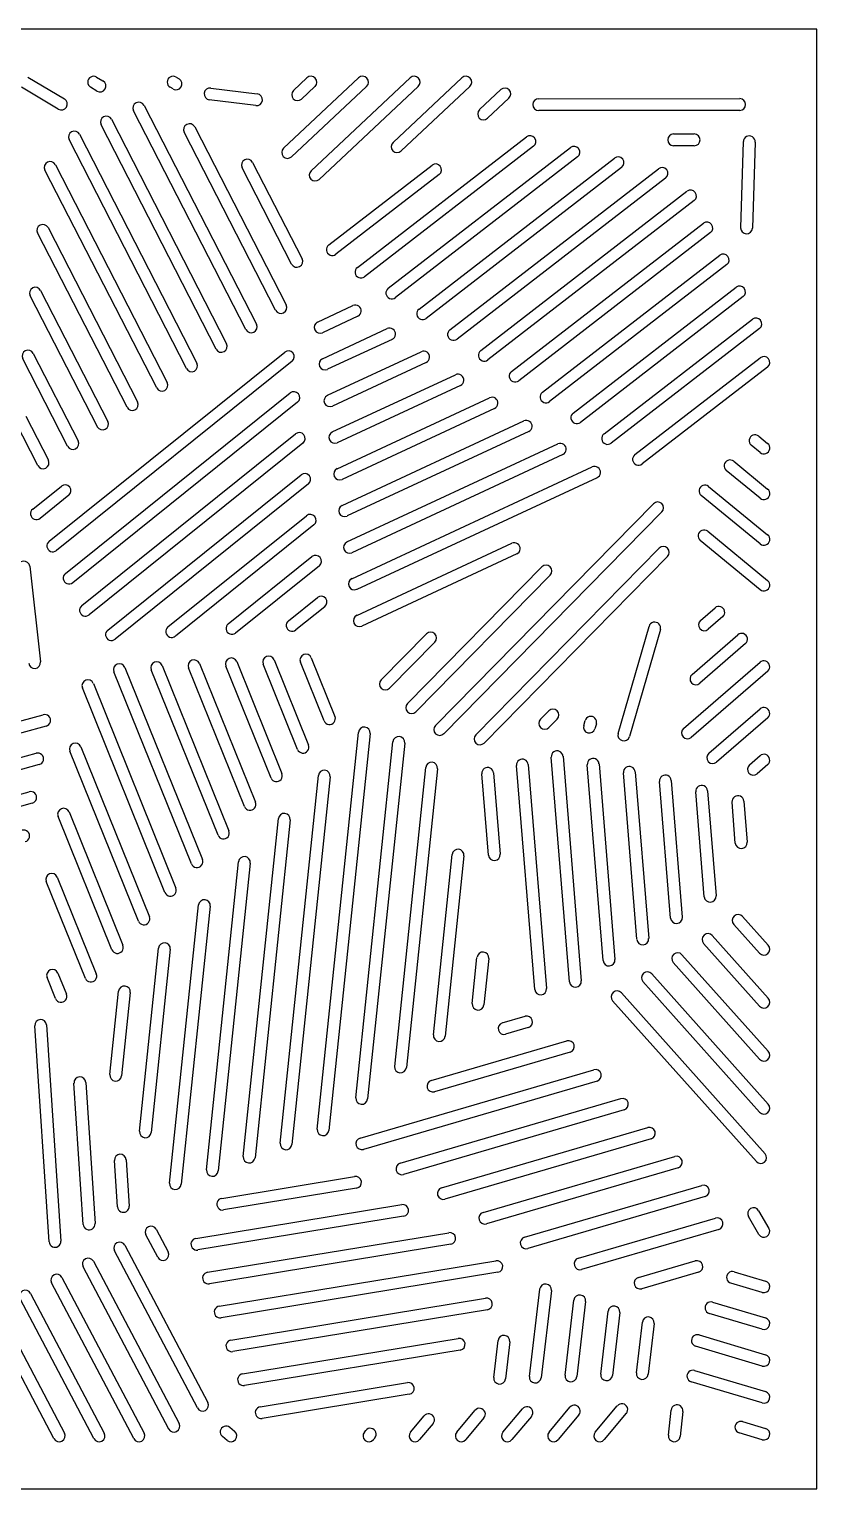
# Model space of a CAD drawing. Header units: inches. Extents: x 0 to 36, y 0 to 31.
# Drawn here: x 19.26 to 36, y 0 to 31 of the extents above; entities that cross this region are included whole.
import ezdxf

# ---------------------------------------------------------------- set-up
doc = ezdxf.new("R2010")
doc.units = ezdxf.units.IN
doc.layers.add('PROFILE', color=1, linetype='Continuous')
doc.layers.add('SLOTS', color=3, linetype='Continuous')

msp = doc.modelspace()

# ---------------------------------------------------------------- linework, layer by layer
at = {"layer": 'PROFILE'}
msp.add_lwpolyline([(0, 0), (36, 0), (36, 31), (0, 31)], close=True, dxfattribs=at)
at = {"layer": 'SLOTS'}
for p, q in [((19.883, 29.303), (19.104, 29.768)), ((19.232, 29.982), (20.011, 29.518)), ((20.704, 29.687), (20.569, 29.768)), ((20.697, 29.982), (20.832, 29.902)), ((22.321, 29.73), (22.257, 29.767)), ((22.385, 29.983), (22.449, 29.945)), ((24.669, 28.473), (26.264, 29.966)), ((26.434, 29.784), (24.84, 28.291)), ((24.881, 29.699), (25.166, 29.966)), ((25.337, 29.784), (25.052, 29.516)), ((25.253, 27.992), (27.361, 29.966)), ((27.532, 29.784), (25.424, 27.81)), ((26.995, 28.597), (28.458, 29.966)), ((28.629, 29.784), (27.166, 28.414)), ((24.078, 29.378), (23.091, 29.501)), ((23.122, 29.749), (24.109, 29.626)), ((28.834, 29.291), (29.288, 29.716)), ((29.459, 29.534), (29.004, 29.108)), ((30.09, 29.523), (34.363, 29.525)), ((23.869, 24.619), (21.481, 29.268)), ((21.704, 29.382), (24.091, 24.733)), ((34.363, 29.275), (30.091, 29.273)), ((23.237, 24.206), (20.79, 28.972)), ((21.013, 29.086), (23.46, 24.321)), ((22.781, 28.926), (24.722, 25.145)), ((22.606, 23.794), (20.11, 28.654)), ((20.333, 28.768), (22.828, 23.908)), ((24.5, 25.031), (22.559, 28.811)), ((26.238, 25.94), (29.828, 28.712)), ((32.957, 28.775), (33.395, 28.775)), ((33.395, 28.525), (32.957, 28.525)), ((34.382, 26.784), (34.44, 28.612)), ((34.69, 28.604), (34.631, 26.776)), ((29.981, 28.514), (26.391, 25.742)), ((26.893, 25.498), (30.764, 28.487)), ((30.917, 28.289), (27.046, 25.3)), ((27.548, 25.056), (31.699, 28.262)), ((21.975, 23.382), (19.599, 28.008)), ((19.821, 28.122), (22.197, 23.496)), ((24.84, 26.011), (23.789, 28.057)), ((24.011, 28.171), (25.062, 26.125)), ((25.629, 26.417), (27.824, 28.112)), ((27.977, 27.914), (25.781, 26.219)), ((31.852, 28.064), (27.701, 24.858)), ((28.203, 24.615), (32.635, 28.036)), ((32.788, 27.839), (28.356, 24.417)), ((28.858, 24.173), (33.241, 27.557)), ((33.394, 27.359), (29.011, 23.975)), ((21.343, 22.969), (19.442, 26.672)), ((19.664, 26.786), (21.566, 23.083)), ((29.513, 23.731), (33.589, 26.878)), ((33.741, 26.68), (29.666, 23.533)), ((30.168, 23.289), (33.936, 26.198)), ((34.089, 26), (30.321, 23.091)), ((19.507, 25.45), (20.934, 22.671)), ((30.823, 22.847), (34.283, 25.519)), ((20.712, 22.557), (19.285, 25.336)), ((25.393, 24.781), (26.143, 25.13)), ((34.436, 25.321), (30.976, 22.649)), ((26.248, 24.903), (25.498, 24.554)), ((31.478, 22.406), (34.631, 24.84)), ((25.497, 24.002), (26.869, 24.64)), ((34.783, 24.642), (31.631, 22.208)), ((26.974, 24.413), (25.602, 23.776)), ((20.08, 22.144), (19.128, 24)), ((19.35, 24.114), (20.303, 22.259)), ((19.686, 20.123), (24.694, 24.142)), ((24.85, 23.947), (19.843, 19.928)), ((25.601, 23.224), (27.595, 24.15)), ((27.7, 23.924), (25.706, 22.997)), ((32.133, 21.964), (34.799, 24.022)), ((25.704, 22.445), (28.321, 23.661)), ((34.951, 23.824), (32.286, 21.766)), ((20.033, 19.44), (24.81, 23.274)), ((28.426, 23.434), (25.81, 22.218)), ((24.966, 23.079), (20.19, 19.245)), ((25.808, 21.666), (29.047, 23.171)), ((29.152, 22.944), (25.914, 21.439)), ((19.449, 21.732), (18.971, 22.664)), ((19.193, 22.778), (19.672, 21.846)), ((25.912, 20.887), (29.773, 22.682)), ((20.381, 18.757), (24.925, 22.405)), ((29.878, 22.455), (26.018, 20.661)), ((34.766, 22.356), (34.954, 22.201)), ((25.082, 22.21), (20.537, 18.562)), ((26.016, 20.109), (30.499, 22.192)), ((34.796, 22.008), (34.607, 22.163)), ((26.12, 19.33), (31.225, 21.702)), ((30.604, 21.965), (26.122, 19.882)), ((34.234, 21.823), (34.954, 21.231)), ((20.933, 18.239), (25.041, 21.536)), ((31.33, 21.475), (26.225, 19.103)), ((34.796, 21.038), (34.075, 21.63)), ((19.339, 20.806), (19.949, 21.295)), ((20.105, 21.101), (19.496, 20.611)), ((25.198, 21.341), (21.09, 18.044)), ((34.796, 20.067), (33.543, 21.096)), ((33.701, 21.29), (34.954, 20.26)), ((27.897, 16.213), (32.528, 20.922)), ((22.213, 18.304), (25.157, 20.668)), ((25.314, 20.473), (22.37, 18.11)), ((32.706, 20.746), (28.075, 16.038)), ((33.681, 20.336), (34.954, 19.289)), ((26.224, 18.551), (29.517, 20.082)), ((29.623, 19.855), (26.329, 18.324)), ((28.753, 16.014), (32.65, 19.976)), ((34.796, 19.096), (33.522, 20.143)), ((19.275, 19.592), (19.505, 17.561)), ((23.493, 18.37), (25.273, 19.799)), ((25.43, 19.604), (23.649, 18.175)), ((27.302, 16.678), (30.158, 19.582)), ((32.828, 19.801), (28.931, 15.839)), ((30.336, 19.407), (27.48, 16.503)), ((24.773, 18.435), (25.389, 18.93)), ((25.546, 18.735), (24.929, 18.241)), ((33.529, 18.445), (33.837, 18.712)), ((31.778, 16.045), (32.435, 18.317)), ((34.001, 18.523), (33.693, 18.256)), ((26.742, 17.178), (27.707, 18.159)), ((27.885, 17.984), (26.92, 17.003)), ((32.675, 18.247), (32.018, 15.976)), ((33.349, 17.296), (34.321, 18.139)), ((34.484, 17.95), (33.513, 17.108)), ((21.297, 17.446), (22.944, 13.366)), ((23.276, 13.88), (21.858, 17.393)), ((22.089, 17.487), (23.507, 13.974)), ((23.839, 14.488), (22.65, 17.434)), ((22.882, 17.527), (24.071, 14.582)), ((24.403, 15.096), (23.442, 17.474)), ((23.674, 17.568), (24.634, 15.189)), ((24.966, 15.704), (24.235, 17.515)), ((24.467, 17.608), (25.198, 15.797)), ((25.529, 16.311), (25.027, 17.555)), ((25.259, 17.649), (25.761, 16.405)), ((33.169, 16.148), (34.793, 17.556)), ((34.957, 17.367), (33.333, 15.959)), ((20.627, 17.102), (22.381, 12.758)), ((22.712, 13.272), (21.065, 17.352)), ((22.149, 12.665), (20.395, 17.009)), ((16.745, 15.671), (19.56, 16.44)), ((30.13, 16.344), (30.305, 16.522)), ((33.707, 15.621), (34.793, 16.563)), ((19.626, 16.199), (16.811, 15.43)), ((30.483, 16.347), (30.308, 16.169)), ((31.046, 16.212), (31.075, 16.315)), ((31.316, 16.245), (31.286, 16.142)), ((34.957, 16.374), (33.871, 15.433)), ((25.383, 7.639), (26.261, 16.066)), ((26.51, 16.04), (25.631, 7.613)), ((26.206, 8.305), (26.994, 15.865)), ((27.243, 15.839), (26.455, 8.279)), ((16.903, 14.937), (19.412, 15.622)), ((21.585, 12.057), (20.129, 15.664)), ((20.361, 15.758), (21.817, 12.15)), ((30.746, 10.768), (30.357, 15.538)), ((30.607, 15.559), (30.995, 10.789)), ((34.568, 15.376), (34.793, 15.571)), ((19.478, 15.381), (16.969, 14.696)), ((27.03, 8.972), (27.691, 15.32)), ((27.94, 15.294), (27.278, 8.946)), ((29.13, 15.205), (29.271, 13.478)), ((30.007, 10.606), (29.619, 15.361)), ((29.869, 15.382), (30.256, 10.626)), ((31.462, 11.219), (31.123, 15.379)), ((31.372, 15.4), (31.711, 11.24)), ((32.178, 11.67), (31.89, 15.205)), ((32.139, 15.225), (32.427, 11.691)), ((34.957, 15.382), (34.732, 15.187)), ((24.597, 7.34), (25.411, 15.15)), ((25.66, 15.124), (24.846, 7.314)), ((29.022, 13.458), (28.881, 15.185)), ((32.893, 12.121), (32.657, 15.024)), ((32.906, 15.045), (33.142, 12.142)), ((17.092, 14.211), (19.264, 14.804)), ((33.609, 12.572), (33.427, 14.805)), ((33.676, 14.825), (33.858, 12.593)), ((34.268, 13.715), (34.198, 14.585)), ((34.447, 14.605), (34.518, 13.736)), ((19.33, 14.563), (17.158, 13.97)), ((21.022, 11.449), (19.879, 14.281)), ((20.11, 14.375), (21.254, 11.543)), ((23.814, 7.058), (24.562, 14.233)), ((24.811, 14.207), (24.063, 7.032)), ((27.853, 9.639), (28.253, 13.472)), ((28.502, 13.446), (28.102, 9.613)), ((23.03, 6.776), (23.712, 13.317)), ((23.961, 13.291), (23.279, 6.75)), ((20.458, 10.841), (19.628, 12.898)), ((19.86, 12.992), (20.69, 10.935)), ((22.247, 6.493), (22.863, 12.4)), ((23.111, 12.374), (22.496, 6.468)), ((34.422, 12.155), (34.968, 11.544)), ((34.782, 11.377), (34.236, 11.988)), ((21.608, 7.595), (22.013, 11.484)), ((34.782, 10.252), (33.592, 11.583)), ((33.779, 11.749), (34.968, 10.418)), ((22.262, 11.458), (21.856, 7.569)), ((28.677, 10.306), (28.779, 11.287)), ((29.028, 11.262), (28.926, 10.28)), ((34.782, 9.126), (32.949, 11.177)), ((33.135, 11.344), (34.968, 9.293)), ((19.823, 10.411), (19.643, 10.857)), ((19.875, 10.951), (20.055, 10.505)), ((32.492, 10.938), (34.968, 8.167)), ((20.979, 8.797), (21.163, 10.567)), ((21.412, 10.541), (21.228, 8.771)), ((34.782, 8.001), (32.306, 10.772)), ((34.715, 6.95), (31.662, 10.366)), ((31.849, 10.533), (34.901, 7.116)), ((29.317, 9.894), (29.8, 10.035)), ((19.686, 5.246), (19.385, 9.834)), ((19.634, 9.851), (19.936, 5.262)), ((29.87, 9.795), (29.388, 9.654)), ((27.807, 8.672), (30.688, 9.513)), ((30.758, 9.273), (27.878, 8.432)), ((26.297, 7.449), (31.261, 8.9)), ((20.413, 5.617), (20.216, 8.615)), ((20.466, 8.631), (20.663, 5.634)), ((31.331, 8.66), (26.367, 7.209)), ((27.147, 6.916), (31.835, 8.286)), ((31.905, 8.046), (27.218, 6.676)), ((28.028, 6.392), (32.408, 7.672)), ((32.478, 7.432), (28.098, 6.152)), ((21.141, 5.988), (21.076, 6.971)), ((21.325, 6.988), (21.39, 6.005)), ((28.908, 5.868), (32.982, 7.058)), ((23.356, 6.169), (26.179, 6.632)), ((33.052, 6.818), (28.979, 5.628)), ((26.219, 6.385), (23.396, 5.922)), ((29.789, 5.344), (33.555, 6.444)), ((33.625, 6.205), (29.859, 5.104)), ((22.805, 5.318), (27.18, 6.036)), ((34.764, 5.907), (34.983, 5.529)), ((27.22, 5.789), (22.846, 5.072)), ((30.933, 4.897), (33.847, 5.748)), ((34.767, 5.404), (34.548, 5.781)), ((21.997, 4.917), (21.744, 5.397)), ((21.965, 5.514), (22.218, 5.034)), ((23.054, 4.599), (28.181, 5.44)), ((33.917, 5.508), (31.003, 4.657)), ((22.84, 1.717), (21.076, 5.056)), ((21.297, 5.173), (23.061, 1.834)), ((28.221, 5.194), (23.094, 4.352)), ((22.228, 1.27), (20.408, 4.715)), ((20.629, 4.832), (22.449, 1.387)), ((23.302, 3.88), (29.182, 4.844)), ((32.209, 4.488), (33.416, 4.841)), ((21.487, 1.067), (19.74, 4.374)), ((19.961, 4.491), (21.708, 1.183)), ((29.222, 4.598), (23.342, 3.633)), ((33.486, 4.601), (32.279, 4.248)), ((34.839, 4.172), (34.171, 4.371)), ((34.242, 4.611), (34.911, 4.412)), ((20.639, 1.067), (19.072, 4.033)), ((19.293, 4.15), (20.86, 1.183)), ((23.55, 3.16), (28.96, 4.048)), ((29.893, 2.388), (30.111, 4.239)), ((30.359, 4.21), (30.141, 2.359)), ((18.625, 3.808), (20.012, 1.183)), ((29.001, 3.801), (23.59, 2.914)), ((30.651, 2.413), (30.838, 4.006)), ((31.087, 3.977), (30.9, 2.384)), ((31.409, 2.438), (31.566, 3.773)), ((31.814, 3.743), (31.658, 2.408)), ((34.839, 3.39), (33.714, 3.725)), ((33.786, 3.964), (34.911, 3.629)), ((19.791, 1.067), (18.404, 3.692)), ((32.167, 2.462), (32.294, 3.539)), ((32.542, 3.51), (32.416, 2.433)), ((23.798, 2.441), (28.382, 3.193)), ((29.135, 2.364), (29.227, 3.149)), ((29.476, 3.12), (29.383, 2.335)), ((33.497, 3.268), (34.911, 2.847)), ((28.423, 2.947), (23.839, 2.194)), ((34.839, 2.607), (33.425, 3.028)), ((33.402, 2.513), (34.911, 2.064)), ((24.173, 1.743), (27.3, 2.256)), ((34.839, 1.824), (33.331, 2.274)), ((27.341, 2.009), (24.214, 1.496)), ((28.348, 1.206), (28.736, 1.665)), ((29.329, 1.206), (29.744, 1.698)), ((30.31, 1.206), (30.753, 1.731)), ((30.944, 1.57), (30.501, 1.044)), ((31.291, 1.206), (31.761, 1.764)), ((31.952, 1.603), (31.482, 1.044)), ((32.846, 1.138), (32.904, 1.672)), ((33.152, 1.645), (33.095, 1.112)), ((23.527, 1.306), (23.63, 1.221)), ((26.387, 1.206), (26.416, 1.24)), ((27.367, 1.206), (27.655, 1.547)), ((27.846, 1.386), (27.559, 1.044)), ((28.927, 1.504), (28.539, 1.044)), ((29.936, 1.537), (29.52, 1.044)), ((34.422, 1.427), (34.911, 1.281)), ((23.471, 1.029), (23.368, 1.113)), ((26.607, 1.079), (26.578, 1.044)), ((34.839, 1.042), (34.35, 1.187))]:
    msp.add_line(p, q, dxfattribs=at)
for centre, start, end in [((20.633, 29.875), 59.1975, 239.1975), ((20.768, 29.794), 239.1975, 419.1975), ((22.321, 29.875), 59.3617, 239.3617), ((22.385, 29.837), -120.6383, 59.3617), ((25.252, 29.875), -46.8725, 133.1275), ((26.349, 29.875), -46.8725, 133.1275), ((27.446, 29.875), -46.8725, 133.1275), ((28.543, 29.875), -46.8725, 133.1275), ((19.947, 29.411), 239.1975, 419.1975), ((23.106, 29.625), 82.8696, 262.8696), ((24.094, 29.502), 262.8696, 442.8696), ((24.967, 29.608), 133.1275, 313.1275), ((29.373, 29.625), -46.8725, 133.1275), ((30.091, 29.398), -269.9761, -89.9761), ((34.363, 29.4), -89.9761, 90.0239), ((20.902, 29.029), 27.1799, 207.1799), ((21.593, 29.325), 27.1799, 207.1799), ((28.919, 29.199), 133.1275, 313.1275), ((20.222, 28.711), 27.1799, 207.1799), ((22.67, 28.868), 27.1799, 207.1799), ((27.081, 28.505), 133.1275, 313.1275), ((29.905, 28.613), -52.3289, 127.6711), ((32.957, 28.65), -269.9761, -89.9761), ((33.395, 28.65), -89.9761, 90.0239), ((34.565, 28.608), -1.8419, 178.1581), ((23.9, 28.114), 27.1799, 207.1799), ((24.755, 28.382), 133.1275, 313.1275), ((30.84, 28.388), -52.3289, 127.6711), ((31.776, 28.163), -52.3289, 127.6711), ((19.71, 28.065), 27.1799, 207.1799), ((25.339, 27.901), 133.1275, 313.1275), ((27.9, 28.013), -52.3289, 127.6711), ((32.711, 27.937), -52.3289, 127.6711), ((33.318, 27.458), -52.3289, 127.6711), ((19.553, 26.729), 27.1799, 207.1799), ((33.665, 26.779), -52.3289, 127.6711), ((34.506, 26.78), 178.1581, 358.1581), ((25.705, 26.318), 127.6711, 307.6711), ((24.951, 26.068), 207.1799, 387.1799), ((34.012, 26.099), -52.3289, 127.6711), ((26.314, 25.841), 127.6711, 307.6711), ((19.396, 25.393), 27.1799, 207.1799), ((26.969, 25.399), 127.6711, 307.6711), ((34.36, 25.42), -52.3289, 127.6711), ((24.611, 25.088), 207.1799, 387.1799), ((26.196, 25.016), -65.0736, 114.9264), ((27.624, 24.957), 127.6711, 307.6711), ((34.707, 24.741), -52.3289, 127.6711), ((23.98, 24.676), 207.1799, 387.1799), ((25.445, 24.668), -245.0736, -65.0736), ((26.922, 24.527), -65.0736, 114.9264), ((28.279, 24.516), 127.6711, 307.6711), ((19.239, 24.057), 27.1799, 207.1799), ((23.348, 24.263), 207.1799, 387.1799), ((22.717, 23.851), 207.1799, 387.1799), ((24.772, 24.045), -51.2482, 128.7518), ((25.549, 23.889), -245.0736, -65.0736), ((27.648, 24.037), -65.0736, 114.9264), ((28.934, 24.074), 127.6711, 307.6711), ((34.875, 23.923), -52.3289, 127.6711), ((28.374, 23.547), -65.0736, 114.9264), ((29.589, 23.632), 127.6711, 307.6711), ((22.086, 23.439), 207.1799, 387.1799), ((24.888, 23.176), -51.2482, 128.7518), ((30.244, 23.19), 127.6711, 307.6711), ((21.454, 23.026), 207.1799, 387.1799), ((25.653, 23.11), -245.0736, -65.0736), ((29.099, 23.058), -65.0736, 114.9264), ((20.823, 22.614), 207.1799, 387.1799), ((29.825, 22.568), -65.0736, 114.9264), ((30.899, 22.748), 127.6711, 307.6711), ((25.004, 22.307), -51.2482, 128.7518), ((25.757, 22.331), -245.0736, -65.0736), ((31.554, 22.307), 127.6711, 307.6711), ((34.687, 22.26), 50.5925, 230.5925), ((20.192, 22.201), 207.1799, 387.1799), ((30.551, 22.079), -65.0736, 114.9264), ((34.875, 22.105), -129.4075, 50.5925), ((19.56, 21.789), 207.1799, 387.1799), ((31.277, 21.589), -65.0736, 114.9264), ((32.21, 21.865), 127.6711, 307.6711), ((34.154, 21.726), 50.5925, 230.5925), ((25.12, 21.439), -51.2482, 128.7518), ((25.861, 21.553), -245.0736, -65.0736), ((20.027, 21.198), -51.2482, 128.7518), ((33.622, 21.193), 50.5925, 230.5925), ((34.875, 21.134), -129.4075, 50.5925), ((19.417, 20.709), 128.7518, 308.7518), ((25.965, 20.774), -245.0736, -65.0736), ((32.617, 20.834), -44.5258, 135.4742), ((25.235, 20.57), -51.2482, 128.7518), ((33.602, 20.239), 50.5925, 230.5925), ((34.875, 20.164), -129.4075, 50.5925), ((19.765, 20.026), 128.7518, 308.7518), ((26.069, 19.995), -245.0736, -65.0736), ((29.57, 19.968), -65.0736, 114.9264), ((32.739, 19.888), -44.5258, 135.4742), ((19.151, 19.578), 6.4479, 186.4479), ((25.351, 19.701), -51.2482, 128.7518), ((30.247, 19.494), -44.5258, 135.4742), ((20.112, 19.343), 128.7518, 308.7518), ((26.173, 19.217), -245.0736, -65.0736), ((34.875, 19.193), -129.4075, 50.5925), ((25.467, 18.833), -51.2482, 128.7518), ((20.459, 18.66), 128.7518, 308.7518), ((33.919, 18.617), -49.0831, 130.9169), ((22.291, 18.207), 128.7518, 308.7518), ((23.571, 18.273), 128.7518, 308.7518), ((24.851, 18.338), 128.7518, 308.7518), ((26.277, 18.438), -245.0736, -65.0736), ((32.555, 18.282), -16.1169, 163.8831), ((33.611, 18.35), 130.9169, 310.9169), ((21.012, 18.142), 128.7518, 308.7518), ((27.796, 18.071), -44.5258, 135.4742), ((34.403, 18.044), -49.0831, 130.9169), ((24.351, 17.561), 21.9834, 201.9834), ((25.143, 17.602), 21.9834, 201.9834), ((19.38, 17.547), 186.4479, 366.4479), ((21.181, 17.399), 21.9834, 201.9834), ((21.973, 17.44), 21.9834, 201.9834), ((22.766, 17.48), 21.9834, 201.9834), ((23.558, 17.521), 21.9834, 201.9834), ((34.875, 17.461), -49.0831, 130.9169), ((20.511, 17.056), 21.9834, 201.9834), ((26.831, 17.091), -224.5258, -44.5258), ((33.431, 17.202), 130.9169, 310.9169), ((19.593, 16.32), -74.7207, 105.2793), ((27.391, 16.591), -224.5258, -44.5258), ((30.394, 16.435), -44.5258, 135.4742), ((34.875, 16.469), -49.0831, 130.9169), ((25.645, 16.358), 201.9834, 381.9834), ((26.385, 16.053), -5.9506, 174.0494), ((27.986, 16.126), -224.5258, -44.5258), ((30.219, 16.257), -224.5258, -44.5258), ((31.166, 16.177), -196.1169, -16.1169), ((31.196, 16.28), -16.1169, 163.8831), ((33.251, 16.054), 130.9169, 310.9169), ((20.245, 15.711), 21.9834, 201.9834), ((27.118, 15.852), -5.9506, 174.0494), ((28.842, 15.927), -224.5258, -44.5258), ((31.898, 16.01), -196.1169, -16.1169), ((19.445, 15.502), -74.7207, 105.2793), ((25.082, 15.75), 201.9834, 381.9834), ((30.482, 15.548), 4.6576, 184.6576), ((31.247, 15.389), 4.6576, 184.6576), ((33.789, 15.527), 130.9169, 310.9169), ((34.875, 15.476), -49.0831, 130.9169), ((25.536, 15.137), -5.9506, 174.0494), ((27.816, 15.307), -5.9506, 174.0494), ((29.006, 15.195), 4.6576, 184.6576), ((29.744, 15.372), 4.6576, 184.6576), ((32.014, 15.215), 4.6576, 184.6576), ((34.65, 15.281), 130.9169, 310.9169), ((24.518, 15.143), 201.9834, 381.9834), ((32.781, 15.035), 4.6576, 184.6576), ((33.552, 14.815), 4.6576, 184.6576), ((19.297, 14.684), -74.7207, 105.2793), ((23.955, 14.535), 201.9834, 381.9834), ((34.322, 14.595), 4.6576, 184.6576), ((19.994, 14.328), 21.9834, 201.9834), ((24.686, 14.22), -5.9506, 174.0494), ((19.148, 13.866), -74.7207, 105.2793), ((23.392, 13.927), 201.9834, 381.9834), ((34.393, 13.726), 184.6576, 364.6576), ((22.828, 13.319), 201.9834, 381.9834), ((23.837, 13.304), -5.9506, 174.0494), ((28.377, 13.459), -5.9506, 174.0494), ((29.147, 13.468), 184.6576, 364.6576), ((19.744, 12.945), 21.9834, 201.9834), ((22.265, 12.711), 201.9834, 381.9834), ((22.987, 12.387), -5.9506, 174.0494), ((33.734, 12.583), 184.6576, 364.6576), ((21.701, 12.104), 201.9834, 381.9834), ((33.018, 12.132), 184.6576, 364.6576), ((34.329, 12.071), 41.7853, 221.7853), ((33.686, 11.666), 41.7853, 221.7853), ((21.138, 11.496), 201.9834, 381.9834), ((22.137, 11.471), -5.9506, 174.0494), ((32.302, 11.68), 184.6576, 364.6576), ((34.875, 11.461), -138.2147, 41.7853), ((28.904, 11.275), -5.9506, 174.0494), ((31.586, 11.229), 184.6576, 364.6576), ((33.042, 11.26), 41.7853, 221.7853), ((19.759, 10.904), 21.9834, 201.9834), ((20.574, 10.888), 201.9834, 381.9834), ((32.399, 10.855), 41.7853, 221.7853), ((21.288, 10.554), -5.9506, 174.0494), ((30.131, 10.616), 184.6576, 364.6576), ((30.871, 10.778), 184.6576, 364.6576), ((31.755, 10.449), 41.7853, 221.7853), ((19.939, 10.458), 201.9834, 381.9834), ((28.801, 10.293), -185.9506, -5.9506), ((34.875, 10.335), -138.2147, 41.7853), ((19.509, 9.843), 3.7574, 183.7574), ((29.835, 9.915), -73.7093, 106.2907), ((27.978, 9.626), -185.9506, -5.9506), ((29.353, 9.774), -253.7093, -73.7093), ((30.723, 9.393), -73.7093, 106.2907), ((34.875, 9.209), -138.2147, 41.7853), ((20.341, 8.623), 3.7574, 183.7574), ((21.103, 8.784), -185.9506, -5.9506), ((27.154, 8.959), -185.9506, -5.9506), ((31.296, 8.78), -73.7093, 106.2907), ((27.842, 8.552), -253.7093, -73.7093), ((26.33, 8.292), -185.9506, -5.9506), ((31.87, 8.166), -73.7093, 106.2907), ((34.875, 8.084), -138.2147, 41.7853), ((21.732, 7.582), -185.9506, -5.9506), ((25.507, 7.626), -185.9506, -5.9506), ((26.332, 7.329), -253.7093, -73.7093), ((32.443, 7.552), -73.7093, 106.2907), ((24.722, 7.327), -185.9506, -5.9506), ((21.201, 6.98), 3.7574, 183.7574), ((23.938, 7.045), -185.9506, -5.9506), ((27.183, 6.796), -253.7093, -73.7093), ((33.017, 6.938), -73.7093, 106.2907), ((34.808, 7.033), -138.2147, 41.7853), ((23.155, 6.763), -185.9506, -5.9506), ((26.199, 6.509), -80.6824, 99.3176), ((22.371, 6.481), -185.9506, -5.9506), ((28.063, 6.272), -253.7093, -73.7093), ((33.59, 6.325), -73.7093, 106.2907), ((21.265, 5.997), 183.7574, 363.7574), ((23.376, 6.045), 99.3176, 279.3176), ((27.2, 5.913), -80.6824, 99.3176), ((34.656, 5.844), 30.1705, 210.1705), ((20.538, 5.625), 183.7574, 363.7574), ((21.854, 5.455), 27.8521, 207.8521), ((28.943, 5.748), -253.7093, -73.7093), ((33.882, 5.628), -73.7093, 106.2907), ((22.826, 5.195), 99.3176, 279.3176), ((28.201, 5.317), -80.6824, 99.3176), ((29.824, 5.224), -253.7093, -73.7093), ((34.875, 5.467), -149.8295, 30.1705), ((19.811, 5.254), 183.7574, 363.7574), ((21.186, 5.114), 27.8521, 207.8521), ((22.108, 4.976), 207.8521, 387.8521), ((20.518, 4.773), 27.8521, 207.8521), ((29.202, 4.721), -80.6824, 99.3176), ((30.968, 4.777), -253.7093, -73.7093), ((33.451, 4.721), -73.7093, 106.2907), ((19.85, 4.432), 27.8521, 207.8521), ((23.074, 4.476), 99.3176, 279.3176), ((30.235, 4.224), -6.7042, 173.2958), ((32.244, 4.368), -253.7093, -73.7093), ((34.207, 4.491), 73.4094, 253.4094), ((34.875, 4.292), -106.5906, 73.4094), ((19.182, 4.091), 27.8521, 207.8521), ((28.98, 3.925), -80.6824, 99.3176), ((30.963, 3.991), -6.7042, 173.2958), ((23.322, 3.756), 99.3176, 279.3176), ((31.69, 3.758), -6.7042, 173.2958), ((33.75, 3.845), 73.4094, 253.4094), ((32.418, 3.525), -6.7042, 173.2958), ((34.875, 3.509), -106.5906, 73.4094), ((23.57, 3.037), 99.3176, 279.3176), ((28.402, 3.07), -80.6824, 99.3176), ((29.352, 3.135), -6.7042, 173.2958), ((33.461, 3.148), 73.4094, 253.4094), ((34.875, 2.727), -106.5906, 73.4094), ((33.366, 2.394), 73.4094, 253.4094), ((23.818, 2.318), 99.3176, 279.3176), ((27.32, 2.132), -80.6824, 99.3176), ((29.259, 2.349), -186.7042, -6.7042), ((30.017, 2.374), -186.7042, -6.7042), ((30.775, 2.398), -186.7042, -6.7042), ((31.533, 2.423), -186.7042, -6.7042), ((32.291, 2.448), -186.7042, -6.7042), ((34.875, 1.944), -106.5906, 73.4094), ((22.951, 1.775), 207.8521, 387.8521), ((24.193, 1.619), 99.3176, 279.3176), ((27.75, 1.466), -40.1243, 139.8757), ((28.832, 1.585), -40.1243, 139.8757), ((29.84, 1.618), -40.1243, 139.8757), ((30.848, 1.65), -40.1243, 139.8757), ((31.857, 1.683), -40.1243, 139.8757), ((33.028, 1.658), -6.1771, 173.8229), ((22.338, 1.329), 207.8521, 387.8521), ((23.448, 1.209), 50.5008, 230.5008), ((26.511, 1.16), -40.1243, 139.8757), ((34.386, 1.307), 73.4094, 253.4094), ((34.875, 1.162), -106.5906, 73.4094), ((19.901, 1.125), 207.8521, 387.8521), ((20.75, 1.125), 207.8521, 387.8521), ((21.598, 1.125), 207.8521, 387.8521), ((23.55, 1.125), 230.5008, 410.5008), ((26.482, 1.125), 139.8757, 319.8757), ((27.463, 1.125), 139.8757, 319.8757), ((28.444, 1.125), 139.8757, 319.8757), ((29.425, 1.125), 139.8757, 319.8757), ((30.406, 1.125), 139.8757, 319.8757), ((31.386, 1.125), 139.8757, 319.8757), ((32.97, 1.125), 173.8229, 353.8229)]:
    msp.add_arc(centre, 0.125, start, end, dxfattribs=at)

doc.saveas('drawing.dxf')
